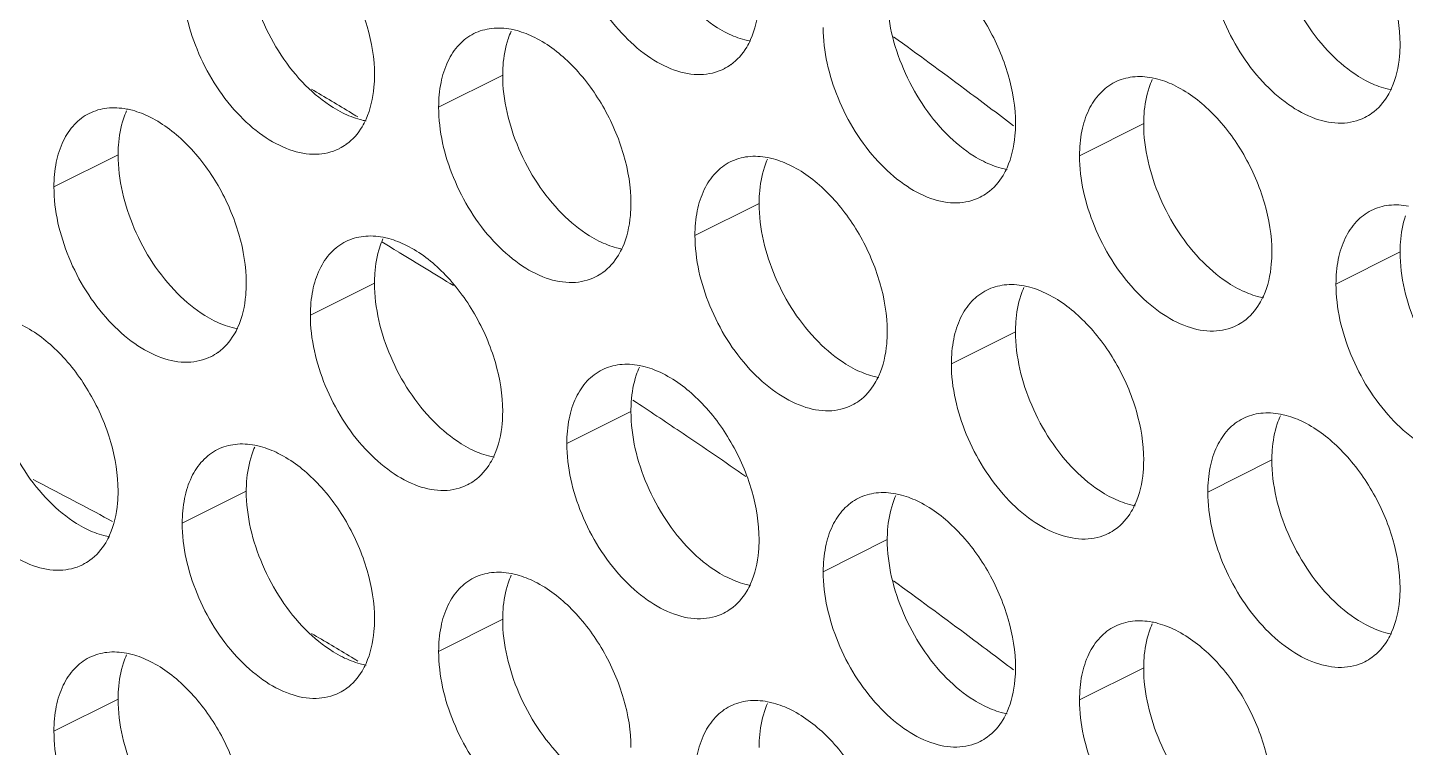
# Model space of a CAD drawing. Header units: millimetres. Extents: x 0 to 2524, y 0 to 1785.
# Drawn here: x 1870.54 to 1882.7, y 816.79 to 823.14 of the extents above; entities that cross this region are included whole.
import ezdxf

# ---------------------------------------------------------------- set-up
doc = ezdxf.new("R2010")
doc.units = ezdxf.units.MM
doc.header["$LTSCALE"] = 0.1
doc.layers.add('标注', color=251, linetype='Continuous', lineweight=9)

msp = doc.modelspace()

# ---------------------------------------------------------------- linework, layer by layer
at = {"layer": '标注'}
for p, q in [((1874.733, 822.724), (1874.168, 822.441)), ((1873.4, 822.389), (1873.438, 822.366)), ((1873.438, 822.366), (1873.455, 822.356)), ((1880.39, 822.296), (1879.824, 822.013)), ((1871.339, 822.021), (1870.773, 821.738)), ((1876.996, 821.593), (1876.43, 821.31)), ((1873.725, 821.217), (1873.666, 821.253)), ((1873.776, 821.187), (1873.725, 821.217)), ((1873.818, 821.162), (1873.776, 821.187)), ((1882.653, 821.164), (1882.087, 820.881)), ((1873.602, 820.89), (1873.036, 820.607)), ((1879.259, 820.461), (1878.693, 820.179)), ((1875.913, 819.837), (1875.882, 819.858)), ((1875.865, 819.758), (1875.299, 819.476)), ((1881.521, 819.33), (1880.956, 819.047)), ((1872.47, 819.055), (1871.905, 818.773)), ((1871.216, 818.826), (1871.239, 818.814)), ((1871.239, 818.814), (1871.291, 818.786)), ((1878.127, 818.627), (1877.562, 818.344)), ((1874.733, 817.924), (1874.168, 817.641)), ((1873.4, 817.589), (1873.438, 817.566)), ((1873.438, 817.566), (1873.455, 817.556)), ((1880.39, 817.496), (1879.824, 817.213)), ((1871.339, 817.221), (1870.773, 816.938))]:
    msp.add_line(p, q, dxfattribs=at)
for centre, radius, start, end in [((1875.478, 822.813), 0.734, 155.8796, 161.7803), ((1839.155, 769.274), 66.456, 53.36387, 54.03573), ((1876.482, 823.184), 0.453, 296.5256, 305.9034), ((1881.135, 822.385), 0.734, 155.8796, 161.7803), ((1846.034, 776.679), 53.276, 59.0918, 59.5359), ((1838.564, 768.478), 67.447, 52.9067, 53.36439), ((1872.084, 822.11), 0.734, 155.8796, 161.7803), ((1882.138, 822.755), 0.453, 296.5256, 305.9034), ((1873.088, 822.481), 0.453, 296.5256, 305.9034), ((1877.74, 821.682), 0.734, 155.8796, 161.7803), ((1878.744, 822.052), 0.453, 296.5256, 305.9034), ((1874.346, 820.979), 0.734, 155.8796, 161.7803), ((1843.699, 771.239), 58.304, 58.34336, 58.89647), ((1875.35, 821.349), 0.453, 296.5256, 305.9034), ((1880.003, 820.55), 0.734, 155.8796, 161.7803), ((1881.007, 820.921), 0.453, 296.5256, 305.9034), ((1871.956, 820.646), 0.453, 296.5256, 305.9034), ((1876.609, 819.847), 0.734, 155.8796, 161.7803), ((1877.613, 820.218), 0.453, 296.5256, 305.9034), ((1841.686, 768.087), 62.045, 56.06266, 56.51927), ((1882.266, 819.419), 0.734, 155.8796, 161.7803), ((1841.189, 767.349), 62.934, 55.45133, 56.06228), ((1873.215, 819.144), 0.734, 155.8796, 161.7803), ((1848.008, 775.408), 49.232, 61.8743, 62.6988), ((1874.219, 819.515), 0.453, 296.5256, 305.9034), ((1878.872, 818.716), 0.734, 155.8796, 161.7803), ((1879.876, 819.087), 0.453, 296.5256, 305.9034), ((1870.825, 818.812), 0.453, 296.5256, 305.9034), ((1875.478, 818.013), 0.734, 155.8796, 161.7803), ((1839.155, 764.474), 66.456, 53.36387, 54.03573), ((1876.482, 818.384), 0.453, 296.5256, 305.9034), ((1846.034, 771.879), 53.276, 59.0918, 59.5359), ((1838.564, 763.678), 67.447, 52.9067, 53.36439), ((1881.135, 817.585), 0.734, 155.8796, 161.7803), ((1872.084, 817.31), 0.734, 155.8796, 161.7803), ((1882.138, 817.955), 0.453, 296.5256, 305.9034), ((1873.088, 817.681), 0.453, 296.5256, 305.9034), ((1877.74, 816.882), 0.734, 155.8796, 161.7803), ((1878.744, 817.252), 0.453, 296.5256, 305.9034)]:
    msp.add_arc(centre, radius, start, end, dxfattribs=at)
for points, knots in [([(1881.804, 824.462), (1881.925, 824.402), (1882.155, 824.221), (1882.422, 823.863), (1882.603, 823.445), (1882.653, 823.144), (1882.653, 822.999)], [0, 0, 0, 0, 0.229676, 0.488215, 0.753207, 1, 1, 1, 1]), ([(1876.684, 822.778), (1876.621, 822.747), (1876.472, 822.713), (1876.234, 822.761), (1875.995, 822.891), (1875.688, 823.169), (1875.401, 823.632), (1875.299, 824.064), (1875.299, 824.276)], [0, 0, 0, 0, 0.090718, 0.191742, 0.308104, 0.439279, 0.725532, 1, 1, 1, 1]), ([(1872.753, 824.188), (1872.874, 824.127), (1873.104, 823.947), (1873.371, 823.589), (1873.552, 823.17), (1873.602, 822.869), (1873.602, 822.724)], [0, 0, 0, 0, 0.229676, 0.488215, 0.753207, 1, 1, 1, 1]), ([(1882.045, 822.908), (1881.884, 823.071), (1881.633, 823.458), (1881.521, 823.908), (1881.521, 824.13)], [0, 0, 0, 0, 0.508684, 1, 1, 1, 1]), ([(1872.994, 822.633), (1872.833, 822.796), (1872.582, 823.183), (1872.47, 823.634), (1872.47, 823.855)], [0, 0, 0, 0, 0.508684, 1, 1, 1, 1]), ([(1878.41, 823.759), (1878.531, 823.699), (1878.761, 823.518), (1879.028, 823.16), (1879.209, 822.742), (1879.259, 822.441), (1879.259, 822.296)], [0, 0, 0, 0, 0.229676, 0.488215, 0.753207, 1, 1, 1, 1]), ([(1882.341, 822.35), (1882.278, 822.318), (1882.128, 822.284), (1881.891, 822.332), (1881.652, 822.463), (1881.344, 822.74), (1881.058, 823.203), (1880.956, 823.635), (1880.956, 823.847)], [0, 0, 0, 0, 0.090718, 0.191742, 0.308104, 0.439279, 0.725532, 1, 1, 1, 1]), ([(1873.29, 822.075), (1873.227, 822.044), (1873.077, 822.01), (1872.84, 822.058), (1872.601, 822.188), (1872.293, 822.466), (1872.007, 822.929), (1871.905, 823.361), (1871.905, 823.573)], [0, 0, 0, 0, 0.090718, 0.191742, 0.308104, 0.439279, 0.725532, 1, 1, 1, 1]), ([(1876.996, 823.427), (1876.996, 823.391), (1876.99, 823.259), (1876.961, 823.127), (1876.921, 823.038)], [0, 0, 0, 0, 0.268874, 1, 1, 1, 1]), ([(1878.651, 822.205), (1878.49, 822.368), (1878.239, 822.755), (1878.127, 823.206), (1878.127, 823.427)], [0, 0, 0, 0, 0.508684, 1, 1, 1, 1]), ([(1876.713, 823.095), (1876.685, 823.109), (1876.567, 823.176), (1876.461, 823.263), (1876.388, 823.336)], [0, 0, 0, 0, 0.235002, 1, 1, 1, 1]), ([(1874.479, 823.09), (1874.528, 823.114), (1874.638, 823.146), (1874.751, 823.139), (1874.808, 823.128)], [0, 0, 0, 0, 0.482538, 1, 1, 1, 1]), ([(1874.808, 823.128), (1874.826, 823.125), (1874.897, 823.108), (1874.966, 823.081), (1875.016, 823.056)], [0, 0, 0, 0, 0.238696, 1, 1, 1, 1]), ([(1878.947, 821.647), (1878.884, 821.615), (1878.734, 821.581), (1878.496, 821.629), (1878.258, 821.76), (1877.95, 822.037), (1877.664, 822.5), (1877.562, 822.933), (1877.562, 823.144)], [0, 0, 0, 0, 0.090718, 0.191742, 0.308104, 0.439279, 0.725532, 1, 1, 1, 1]), ([(1874.168, 822.441), (1874.168, 822.514), (1874.18, 822.653), (1874.239, 822.843), (1874.338, 822.995), (1874.43, 823.066), (1874.479, 823.09)], [0, 0, 0, 0, 0.289235, 0.54966, 0.782932, 1, 1, 1, 1]), ([(1874.733, 822.724), (1874.733, 822.753), (1874.737, 822.86), (1874.756, 822.967), (1874.781, 823.043)], [0, 0, 0, 0, 0.264225, 1, 1, 1, 1]), ([(1875.016, 823.056), (1875.137, 822.996), (1875.367, 822.816), (1875.633, 822.457), (1875.815, 822.039), (1875.865, 821.738), (1875.865, 821.593)], [0, 0, 0, 0, 0.229676, 0.488215, 0.753207, 1, 1, 1, 1]), ([(1876.921, 823.023), (1876.904, 823.026), (1876.832, 823.043), (1876.763, 823.07), (1876.713, 823.095)], [0, 0, 0, 0, 0.238696, 1, 1, 1, 1]), ([(1876.921, 823.038), (1876.911, 823.015), (1876.868, 822.931), (1876.804, 822.857), (1876.747, 822.816)], [0, 0, 0, 0, 0.265525, 1, 1, 1, 1]), ([(1882.37, 822.666), (1882.342, 822.681), (1882.224, 822.747), (1882.118, 822.835), (1882.045, 822.908)], [0, 0, 0, 0, 0.235002, 1, 1, 1, 1]), ([(1882.653, 822.999), (1882.653, 822.963), (1882.647, 822.831), (1882.618, 822.698), (1882.578, 822.61)], [0, 0, 0, 0, 0.268874, 1, 1, 1, 1]), ([(1873.602, 822.724), (1873.602, 822.688), (1873.596, 822.556), (1873.567, 822.424), (1873.527, 822.335)], [0, 0, 0, 0, 0.268874, 1, 1, 1, 1]), ([(1875.257, 821.502), (1875.095, 821.665), (1874.844, 822.052), (1874.733, 822.503), (1874.733, 822.724)], [0, 0, 0, 0, 0.508684, 1, 1, 1, 1]), ([(1879.824, 822.013), (1879.824, 822.086), (1879.836, 822.225), (1879.895, 822.415), (1879.995, 822.567), (1880.087, 822.637), (1880.136, 822.662)], [0, 0, 0, 0, 0.289235, 0.54966, 0.782932, 1, 1, 1, 1]), ([(1880.136, 822.662), (1880.185, 822.686), (1880.295, 822.718), (1880.408, 822.711), (1880.465, 822.7)], [0, 0, 0, 0, 0.482538, 1, 1, 1, 1]), ([(1880.465, 822.7), (1880.482, 822.697), (1880.554, 822.68), (1880.623, 822.653), (1880.673, 822.628)], [0, 0, 0, 0, 0.238696, 1, 1, 1, 1]), ([(1882.578, 822.594), (1882.56, 822.598), (1882.489, 822.614), (1882.42, 822.641), (1882.37, 822.666)], [0, 0, 0, 0, 0.238696, 1, 1, 1, 1]), ([(1873.319, 822.392), (1873.291, 822.406), (1873.173, 822.473), (1873.067, 822.56), (1872.994, 822.633)], [0, 0, 0, 0, 0.235002, 1, 1, 1, 1]), ([(1880.39, 822.296), (1880.39, 822.324), (1880.394, 822.432), (1880.413, 822.539), (1880.437, 822.614)], [0, 0, 0, 0, 0.264225, 1, 1, 1, 1]), ([(1880.673, 822.628), (1880.794, 822.567), (1881.024, 822.387), (1881.29, 822.029), (1881.471, 821.61), (1881.521, 821.309), (1881.521, 821.164)], [0, 0, 0, 0, 0.229676, 0.488215, 0.753207, 1, 1, 1, 1]), ([(1882.578, 822.61), (1882.568, 822.587), (1882.525, 822.503), (1882.461, 822.429), (1882.404, 822.388)], [0, 0, 0, 0, 0.265525, 1, 1, 1, 1]), ([(1871.085, 822.387), (1871.134, 822.411), (1871.244, 822.443), (1871.357, 822.436), (1871.414, 822.425)], [0, 0, 0, 0, 0.482538, 1, 1, 1, 1]), ([(1871.414, 822.425), (1871.431, 822.422), (1871.503, 822.406), (1871.572, 822.378), (1871.622, 822.353)], [0, 0, 0, 0, 0.238696, 1, 1, 1, 1]), ([(1875.553, 820.944), (1875.49, 820.913), (1875.34, 820.879), (1875.102, 820.926), (1874.864, 821.057), (1874.556, 821.335), (1874.27, 821.797), (1874.168, 822.23), (1874.168, 822.441)], [0, 0, 0, 0, 0.090718, 0.191742, 0.308104, 0.439279, 0.725532, 1, 1, 1, 1]), ([(1870.773, 821.738), (1870.773, 821.811), (1870.785, 821.95), (1870.844, 822.14), (1870.944, 822.292), (1871.036, 822.363), (1871.085, 822.387)], [0, 0, 0, 0, 0.289235, 0.54966, 0.782932, 1, 1, 1, 1]), ([(1871.339, 822.021), (1871.339, 822.05), (1871.343, 822.157), (1871.362, 822.264), (1871.386, 822.34)], [0, 0, 0, 0, 0.264225, 1, 1, 1, 1]), ([(1871.622, 822.353), (1871.743, 822.293), (1871.973, 822.113), (1872.239, 821.755), (1872.42, 821.336), (1872.47, 821.035), (1872.47, 820.89)], [0, 0, 0, 0, 0.229676, 0.488215, 0.753207, 1, 1, 1, 1]), ([(1873.527, 822.32), (1873.509, 822.323), (1873.438, 822.34), (1873.369, 822.367), (1873.319, 822.392)], [0, 0, 0, 0, 0.238696, 1, 1, 1, 1]), ([(1873.527, 822.335), (1873.517, 822.312), (1873.474, 822.228), (1873.41, 822.154), (1873.353, 822.114)], [0, 0, 0, 0, 0.265525, 1, 1, 1, 1]), ([(1879.259, 822.296), (1879.259, 822.26), (1879.253, 822.128), (1879.224, 821.995), (1879.184, 821.907)], [0, 0, 0, 0, 0.268874, 1, 1, 1, 1]), ([(1880.914, 821.074), (1880.752, 821.236), (1880.501, 821.624), (1880.39, 822.074), (1880.39, 822.296)], [0, 0, 0, 0, 0.508684, 1, 1, 1, 1]), ([(1878.976, 821.964), (1878.947, 821.978), (1878.83, 822.044), (1878.724, 822.132), (1878.651, 822.205)], [0, 0, 0, 0, 0.235002, 1, 1, 1, 1]), ([(1871.863, 820.799), (1871.701, 820.962), (1871.45, 821.349), (1871.339, 821.8), (1871.339, 822.021)], [0, 0, 0, 0, 0.508684, 1, 1, 1, 1]), ([(1876.43, 821.31), (1876.43, 821.383), (1876.442, 821.522), (1876.501, 821.712), (1876.601, 821.864), (1876.693, 821.934), (1876.742, 821.959)], [0, 0, 0, 0, 0.289235, 0.54966, 0.782932, 1, 1, 1, 1]), ([(1876.742, 821.959), (1876.79, 821.983), (1876.901, 822.015), (1877.014, 822.008), (1877.071, 821.997)], [0, 0, 0, 0, 0.482538, 1, 1, 1, 1]), ([(1876.996, 821.593), (1876.996, 821.621), (1877, 821.729), (1877.018, 821.836), (1877.043, 821.911)], [0, 0, 0, 0, 0.264225, 1, 1, 1, 1]), ([(1877.071, 821.997), (1877.088, 821.994), (1877.16, 821.977), (1877.229, 821.95), (1877.279, 821.925)], [0, 0, 0, 0, 0.238696, 1, 1, 1, 1]), ([(1877.279, 821.925), (1877.399, 821.865), (1877.63, 821.684), (1877.896, 821.326), (1878.077, 820.907), (1878.127, 820.606), (1878.127, 820.461)], [0, 0, 0, 0, 0.229676, 0.488215, 0.753207, 1, 1, 1, 1]), ([(1879.184, 821.891), (1879.166, 821.895), (1879.095, 821.911), (1879.026, 821.939), (1878.976, 821.964)], [0, 0, 0, 0, 0.238696, 1, 1, 1, 1]), ([(1879.184, 821.907), (1879.174, 821.884), (1879.131, 821.8), (1879.066, 821.726), (1879.01, 821.685)], [0, 0, 0, 0, 0.265525, 1, 1, 1, 1]), ([(1881.21, 820.515), (1881.147, 820.484), (1880.997, 820.45), (1880.759, 820.498), (1880.521, 820.629), (1880.213, 820.906), (1879.927, 821.369), (1879.824, 821.801), (1879.824, 822.013)], [0, 0, 0, 0, 0.090718, 0.191742, 0.308104, 0.439279, 0.725532, 1, 1, 1, 1]), ([(1872.159, 820.241), (1872.096, 820.21), (1871.946, 820.176), (1871.708, 820.223), (1871.47, 820.354), (1871.162, 820.632), (1870.876, 821.094), (1870.773, 821.527), (1870.773, 821.738)], [0, 0, 0, 0, 0.090718, 0.191742, 0.308104, 0.439279, 0.725532, 1, 1, 1, 1]), ([(1875.865, 821.593), (1875.865, 821.557), (1875.859, 821.425), (1875.83, 821.292), (1875.79, 821.204)], [0, 0, 0, 0, 0.268874, 1, 1, 1, 1]), ([(1877.52, 820.371), (1877.358, 820.533), (1877.107, 820.921), (1876.996, 821.371), (1876.996, 821.593)], [0, 0, 0, 0, 0.508684, 1, 1, 1, 1]), ([(1882.399, 821.53), (1882.447, 821.555), (1882.557, 821.586), (1882.671, 821.579), (1882.728, 821.569)], [0, 0, 0, 0, 0.482538, 1, 1, 1, 1]), ([(1875.582, 821.261), (1875.553, 821.275), (1875.435, 821.341), (1875.33, 821.429), (1875.257, 821.502)], [0, 0, 0, 0, 0.235002, 1, 1, 1, 1]), ([(1882.087, 820.881), (1882.087, 820.954), (1882.099, 821.093), (1882.158, 821.283), (1882.258, 821.436), (1882.35, 821.506), (1882.399, 821.53)], [0, 0, 0, 0, 0.289235, 0.54966, 0.782932, 1, 1, 1, 1]), ([(1882.653, 821.164), (1882.653, 821.193), (1882.656, 821.3), (1882.675, 821.408), (1882.7, 821.483)], [0, 0, 0, 0, 0.264225, 1, 1, 1, 1]), ([(1873.348, 821.256), (1873.396, 821.28), (1873.506, 821.312), (1873.62, 821.305), (1873.677, 821.294)], [0, 0, 0, 0, 0.482538, 1, 1, 1, 1]), ([(1877.815, 819.812), (1877.753, 819.781), (1877.603, 819.747), (1877.365, 819.795), (1877.127, 819.926), (1876.819, 820.203), (1876.533, 820.666), (1876.43, 821.098), (1876.43, 821.31)], [0, 0, 0, 0, 0.090718, 0.191742, 0.308104, 0.439279, 0.725532, 1, 1, 1, 1]), ([(1873.036, 820.607), (1873.036, 820.68), (1873.048, 820.819), (1873.107, 821.009), (1873.207, 821.161), (1873.299, 821.232), (1873.348, 821.256)], [0, 0, 0, 0, 0.289235, 0.54966, 0.782932, 1, 1, 1, 1]), ([(1873.602, 820.89), (1873.602, 820.918), (1873.606, 821.026), (1873.624, 821.133), (1873.649, 821.208)], [0, 0, 0, 0, 0.264225, 1, 1, 1, 1]), ([(1873.677, 821.294), (1873.694, 821.291), (1873.766, 821.274), (1873.835, 821.247), (1873.885, 821.222)], [0, 0, 0, 0, 0.238696, 1, 1, 1, 1]), ([(1873.885, 821.222), (1874.005, 821.162), (1874.236, 820.981), (1874.502, 820.623), (1874.683, 820.204), (1874.733, 819.903), (1874.733, 819.758)], [0, 0, 0, 0, 0.229676, 0.488215, 0.753207, 1, 1, 1, 1]), ([(1875.789, 821.188), (1875.772, 821.192), (1875.701, 821.208), (1875.632, 821.236), (1875.582, 821.261)], [0, 0, 0, 0, 0.238696, 1, 1, 1, 1]), ([(1875.79, 821.204), (1875.78, 821.181), (1875.736, 821.097), (1875.672, 821.023), (1875.616, 820.982)], [0, 0, 0, 0, 0.265525, 1, 1, 1, 1]), ([(1881.239, 820.832), (1881.21, 820.846), (1881.092, 820.913), (1880.987, 821), (1880.914, 821.074)], [0, 0, 0, 0, 0.235002, 1, 1, 1, 1]), ([(1881.521, 821.164), (1881.521, 821.129), (1881.516, 820.996), (1881.487, 820.864), (1881.447, 820.775)], [0, 0, 0, 0, 0.268874, 1, 1, 1, 1]), ([(1883.177, 819.942), (1883.015, 820.105), (1882.764, 820.492), (1882.653, 820.943), (1882.653, 821.164)], [0, 0, 0, 0, 0.508684, 1, 1, 1, 1]), ([(1872.47, 820.89), (1872.47, 820.854), (1872.465, 820.722), (1872.436, 820.589), (1872.396, 820.501)], [0, 0, 0, 0, 0.268874, 1, 1, 1, 1]), ([(1874.126, 819.668), (1873.964, 819.831), (1873.713, 820.218), (1873.602, 820.668), (1873.602, 820.89)], [0, 0, 0, 0, 0.508684, 1, 1, 1, 1]), ([(1878.693, 820.179), (1878.693, 820.251), (1878.705, 820.39), (1878.764, 820.58), (1878.863, 820.733), (1878.956, 820.803), (1879.005, 820.828)], [0, 0, 0, 0, 0.289235, 0.54966, 0.782932, 1, 1, 1, 1]), ([(1879.005, 820.828), (1879.053, 820.852), (1879.163, 820.883), (1879.277, 820.877), (1879.334, 820.866)], [0, 0, 0, 0, 0.482538, 1, 1, 1, 1]), ([(1879.334, 820.866), (1879.351, 820.862), (1879.423, 820.846), (1879.492, 820.818), (1879.542, 820.793)], [0, 0, 0, 0, 0.238696, 1, 1, 1, 1]), ([(1881.446, 820.76), (1881.429, 820.763), (1881.357, 820.78), (1881.289, 820.807), (1881.239, 820.832)], [0, 0, 0, 0, 0.238696, 1, 1, 1, 1]), ([(1883.472, 819.384), (1883.41, 819.353), (1883.26, 819.319), (1883.022, 819.367), (1882.784, 819.497), (1882.476, 819.775), (1882.19, 820.237), (1882.087, 820.67), (1882.087, 820.881)], [0, 0, 0, 0, 0.090718, 0.191742, 0.308104, 0.439279, 0.725532, 1, 1, 1, 1]), ([(1872.188, 820.558), (1872.159, 820.572), (1872.041, 820.638), (1871.936, 820.726), (1871.863, 820.799)], [0, 0, 0, 0, 0.235002, 1, 1, 1, 1]), ([(1879.259, 820.461), (1879.259, 820.49), (1879.262, 820.597), (1879.281, 820.705), (1879.306, 820.78)], [0, 0, 0, 0, 0.264225, 1, 1, 1, 1]), ([(1879.542, 820.793), (1879.662, 820.733), (1879.893, 820.553), (1880.159, 820.195), (1880.34, 819.776), (1880.39, 819.475), (1880.39, 819.33)], [0, 0, 0, 0, 0.229676, 0.488215, 0.753207, 1, 1, 1, 1]), ([(1881.447, 820.775), (1881.437, 820.753), (1881.393, 820.669), (1881.329, 820.594), (1881.273, 820.554)], [0, 0, 0, 0, 0.265525, 1, 1, 1, 1]), ([(1874.421, 819.109), (1874.359, 819.078), (1874.209, 819.044), (1873.971, 819.092), (1873.733, 819.223), (1873.425, 819.5), (1873.139, 819.963), (1873.036, 820.395), (1873.036, 820.607)], [0, 0, 0, 0, 0.090718, 0.191742, 0.308104, 0.439279, 0.725532, 1, 1, 1, 1]), ([(1870.491, 820.519), (1870.611, 820.459), (1870.842, 820.278), (1871.108, 819.92), (1871.289, 819.501), (1871.339, 819.2), (1871.339, 819.055)], [0, 0, 0, 0, 0.229676, 0.488215, 0.753207, 1, 1, 1, 1]), ([(1872.395, 820.485), (1872.378, 820.489), (1872.307, 820.505), (1872.238, 820.533), (1872.188, 820.558)], [0, 0, 0, 0, 0.238696, 1, 1, 1, 1]), ([(1872.396, 820.501), (1872.386, 820.478), (1872.342, 820.394), (1872.278, 820.32), (1872.222, 820.279)], [0, 0, 0, 0, 0.265525, 1, 1, 1, 1]), ([(1878.127, 820.461), (1878.127, 820.426), (1878.122, 820.293), (1878.092, 820.161), (1878.053, 820.072)], [0, 0, 0, 0, 0.268874, 1, 1, 1, 1]), ([(1879.782, 819.239), (1879.621, 819.402), (1879.37, 819.789), (1879.259, 820.24), (1879.259, 820.461)], [0, 0, 0, 0, 0.508684, 1, 1, 1, 1]), ([(1877.844, 820.129), (1877.816, 820.143), (1877.698, 820.21), (1877.593, 820.297), (1877.52, 820.371)], [0, 0, 0, 0, 0.235002, 1, 1, 1, 1]), ([(1870.732, 818.965), (1870.57, 819.128), (1870.319, 819.515), (1870.208, 819.965), (1870.208, 820.187)], [0, 0, 0, 0, 0.508684, 1, 1, 1, 1]), ([(1875.299, 819.476), (1875.299, 819.548), (1875.311, 819.687), (1875.37, 819.878), (1875.469, 820.03), (1875.562, 820.1), (1875.611, 820.125)], [0, 0, 0, 0, 0.289235, 0.54966, 0.782932, 1, 1, 1, 1]), ([(1875.611, 820.125), (1875.659, 820.149), (1875.769, 820.18), (1875.883, 820.174), (1875.94, 820.163)], [0, 0, 0, 0, 0.482538, 1, 1, 1, 1]), ([(1875.94, 820.163), (1875.957, 820.159), (1876.029, 820.143), (1876.097, 820.116), (1876.147, 820.091)], [0, 0, 0, 0, 0.238696, 1, 1, 1, 1]), ([(1876.147, 820.091), (1876.268, 820.03), (1876.499, 819.85), (1876.765, 819.492), (1876.946, 819.073), (1876.996, 818.772), (1876.996, 818.627)], [0, 0, 0, 0, 0.229676, 0.488215, 0.753207, 1, 1, 1, 1]), ([(1878.052, 820.057), (1878.035, 820.06), (1877.963, 820.077), (1877.894, 820.104), (1877.844, 820.129)], [0, 0, 0, 0, 0.238696, 1, 1, 1, 1]), ([(1880.078, 818.681), (1880.016, 818.65), (1879.866, 818.616), (1879.628, 818.664), (1879.389, 818.794), (1879.082, 819.072), (1878.796, 819.534), (1878.693, 819.967), (1878.693, 820.179)], [0, 0, 0, 0, 0.090718, 0.191742, 0.308104, 0.439279, 0.725532, 1, 1, 1, 1]), ([(1875.865, 819.758), (1875.865, 819.787), (1875.868, 819.894), (1875.887, 820.002), (1875.912, 820.077)], [0, 0, 0, 0, 0.264225, 1, 1, 1, 1]), ([(1878.053, 820.072), (1878.042, 820.05), (1877.999, 819.966), (1877.935, 819.891), (1877.879, 819.851)], [0, 0, 0, 0, 0.265525, 1, 1, 1, 1]), ([(1871.027, 818.406), (1870.965, 818.375), (1870.815, 818.341), (1870.577, 818.389), (1870.338, 818.52), (1870.031, 818.797), (1869.745, 819.26), (1869.642, 819.692), (1869.642, 819.904)], [0, 0, 0, 0, 0.090718, 0.191742, 0.308104, 0.439279, 0.725532, 1, 1, 1, 1]), ([(1874.733, 819.758), (1874.733, 819.723), (1874.728, 819.591), (1874.698, 819.458), (1874.659, 819.37)], [0, 0, 0, 0, 0.268874, 1, 1, 1, 1]), ([(1876.388, 818.536), (1876.227, 818.699), (1875.976, 819.086), (1875.865, 819.537), (1875.865, 819.758)], [0, 0, 0, 0, 0.508684, 1, 1, 1, 1]), ([(1881.268, 819.696), (1881.316, 819.72), (1881.426, 819.752), (1881.54, 819.745), (1881.597, 819.734)], [0, 0, 0, 0, 0.482538, 1, 1, 1, 1]), ([(1881.597, 819.734), (1881.614, 819.731), (1881.685, 819.714), (1881.754, 819.687), (1881.804, 819.662)], [0, 0, 0, 0, 0.238696, 1, 1, 1, 1]), ([(1874.45, 819.426), (1874.422, 819.441), (1874.304, 819.507), (1874.199, 819.594), (1874.126, 819.668)], [0, 0, 0, 0, 0.235002, 1, 1, 1, 1]), ([(1880.956, 819.047), (1880.956, 819.12), (1880.968, 819.259), (1881.027, 819.449), (1881.126, 819.601), (1881.219, 819.672), (1881.268, 819.696)], [0, 0, 0, 0, 0.289235, 0.54966, 0.782932, 1, 1, 1, 1]), ([(1881.521, 819.33), (1881.521, 819.358), (1881.525, 819.466), (1881.544, 819.573), (1881.569, 819.648)], [0, 0, 0, 0, 0.264225, 1, 1, 1, 1]), ([(1881.804, 819.662), (1881.925, 819.602), (1882.155, 819.421), (1882.422, 819.063), (1882.603, 818.645), (1882.653, 818.344), (1882.653, 818.199)], [0, 0, 0, 0, 0.229676, 0.488215, 0.753207, 1, 1, 1, 1]), ([(1872.217, 819.422), (1872.265, 819.446), (1872.375, 819.477), (1872.489, 819.471), (1872.546, 819.46)], [0, 0, 0, 0, 0.482538, 1, 1, 1, 1]), ([(1876.684, 817.978), (1876.621, 817.947), (1876.472, 817.913), (1876.234, 817.961), (1875.995, 818.091), (1875.688, 818.369), (1875.401, 818.832), (1875.299, 819.264), (1875.299, 819.476)], [0, 0, 0, 0, 0.090718, 0.191742, 0.308104, 0.439279, 0.725532, 1, 1, 1, 1]), ([(1871.905, 818.773), (1871.905, 818.845), (1871.917, 818.984), (1871.976, 819.175), (1872.075, 819.327), (1872.168, 819.397), (1872.217, 819.422)], [0, 0, 0, 0, 0.289235, 0.54966, 0.782932, 1, 1, 1, 1]), ([(1872.47, 819.055), (1872.47, 819.084), (1872.474, 819.191), (1872.493, 819.299), (1872.518, 819.374)], [0, 0, 0, 0, 0.264225, 1, 1, 1, 1]), ([(1872.546, 819.46), (1872.563, 819.456), (1872.634, 819.44), (1872.703, 819.413), (1872.753, 819.388)], [0, 0, 0, 0, 0.238696, 1, 1, 1, 1]), ([(1872.753, 819.388), (1872.874, 819.327), (1873.104, 819.147), (1873.371, 818.789), (1873.552, 818.37), (1873.602, 818.069), (1873.602, 817.924)], [0, 0, 0, 0, 0.229676, 0.488215, 0.753207, 1, 1, 1, 1]), ([(1874.658, 819.354), (1874.641, 819.357), (1874.569, 819.374), (1874.5, 819.401), (1874.45, 819.426)], [0, 0, 0, 0, 0.238696, 1, 1, 1, 1]), ([(1874.659, 819.37), (1874.648, 819.347), (1874.605, 819.263), (1874.541, 819.189), (1874.485, 819.148)], [0, 0, 0, 0, 0.265525, 1, 1, 1, 1]), ([(1880.107, 818.998), (1880.079, 819.012), (1879.961, 819.079), (1879.855, 819.166), (1879.782, 819.239)], [0, 0, 0, 0, 0.235002, 1, 1, 1, 1]), ([(1880.39, 819.33), (1880.39, 819.294), (1880.384, 819.162), (1880.355, 819.029), (1880.315, 818.941)], [0, 0, 0, 0, 0.268874, 1, 1, 1, 1]), ([(1882.045, 818.108), (1881.884, 818.271), (1881.633, 818.658), (1881.521, 819.108), (1881.521, 819.33)], [0, 0, 0, 0, 0.508684, 1, 1, 1, 1]), ([(1871.339, 819.055), (1871.339, 819.02), (1871.333, 818.888), (1871.304, 818.755), (1871.264, 818.667)], [0, 0, 0, 0, 0.268874, 1, 1, 1, 1]), ([(1872.994, 817.833), (1872.833, 817.996), (1872.582, 818.383), (1872.47, 818.834), (1872.47, 819.055)], [0, 0, 0, 0, 0.508684, 1, 1, 1, 1]), ([(1877.562, 818.344), (1877.562, 818.417), (1877.574, 818.556), (1877.633, 818.746), (1877.732, 818.898), (1877.825, 818.969), (1877.874, 818.993)], [0, 0, 0, 0, 0.289235, 0.54966, 0.782932, 1, 1, 1, 1]), ([(1877.874, 818.993), (1877.922, 819.017), (1878.032, 819.049), (1878.146, 819.042), (1878.202, 819.031)], [0, 0, 0, 0, 0.482538, 1, 1, 1, 1]), ([(1878.202, 819.031), (1878.22, 819.028), (1878.291, 819.011), (1878.36, 818.984), (1878.41, 818.959)], [0, 0, 0, 0, 0.238696, 1, 1, 1, 1]), ([(1880.315, 818.926), (1880.298, 818.929), (1880.226, 818.946), (1880.157, 818.973), (1880.107, 818.998)], [0, 0, 0, 0, 0.238696, 1, 1, 1, 1]), ([(1882.341, 817.55), (1882.278, 817.518), (1882.128, 817.484), (1881.891, 817.532), (1881.652, 817.663), (1881.344, 817.94), (1881.058, 818.403), (1880.956, 818.835), (1880.956, 819.047)], [0, 0, 0, 0, 0.090718, 0.191742, 0.308104, 0.439279, 0.725532, 1, 1, 1, 1]), ([(1871.056, 818.723), (1871.028, 818.738), (1870.91, 818.804), (1870.804, 818.891), (1870.732, 818.965)], [0, 0, 0, 0, 0.235002, 1, 1, 1, 1]), ([(1878.127, 818.627), (1878.127, 818.655), (1878.131, 818.763), (1878.15, 818.87), (1878.175, 818.945)], [0, 0, 0, 0, 0.264225, 1, 1, 1, 1]), ([(1878.41, 818.959), (1878.531, 818.899), (1878.761, 818.718), (1879.028, 818.36), (1879.209, 817.942), (1879.259, 817.641), (1879.259, 817.496)], [0, 0, 0, 0, 0.229676, 0.488215, 0.753207, 1, 1, 1, 1]), ([(1880.315, 818.941), (1880.305, 818.918), (1880.262, 818.834), (1880.198, 818.76), (1880.142, 818.719)], [0, 0, 0, 0, 0.265525, 1, 1, 1, 1]), ([(1873.29, 817.275), (1873.227, 817.244), (1873.077, 817.21), (1872.84, 817.258), (1872.601, 817.388), (1872.293, 817.666), (1872.007, 818.129), (1871.905, 818.561), (1871.905, 818.773)], [0, 0, 0, 0, 0.090718, 0.191742, 0.308104, 0.439279, 0.725532, 1, 1, 1, 1]), ([(1871.264, 818.651), (1871.247, 818.654), (1871.175, 818.671), (1871.106, 818.698), (1871.056, 818.723)], [0, 0, 0, 0, 0.238696, 1, 1, 1, 1]), ([(1871.264, 818.667), (1871.254, 818.644), (1871.211, 818.56), (1871.147, 818.486), (1871.091, 818.445)], [0, 0, 0, 0, 0.265525, 1, 1, 1, 1]), ([(1876.996, 818.627), (1876.996, 818.591), (1876.99, 818.459), (1876.961, 818.327), (1876.921, 818.238)], [0, 0, 0, 0, 0.268874, 1, 1, 1, 1]), ([(1878.651, 817.405), (1878.49, 817.568), (1878.239, 817.955), (1878.127, 818.406), (1878.127, 818.627)], [0, 0, 0, 0, 0.508684, 1, 1, 1, 1]), ([(1876.713, 818.295), (1876.685, 818.309), (1876.567, 818.376), (1876.461, 818.463), (1876.388, 818.536)], [0, 0, 0, 0, 0.235002, 1, 1, 1, 1]), ([(1874.168, 817.641), (1874.168, 817.714), (1874.18, 817.853), (1874.239, 818.043), (1874.338, 818.195), (1874.43, 818.266), (1874.479, 818.29)], [0, 0, 0, 0, 0.289235, 0.54966, 0.782932, 1, 1, 1, 1]), ([(1874.479, 818.29), (1874.528, 818.314), (1874.638, 818.346), (1874.751, 818.339), (1874.808, 818.328)], [0, 0, 0, 0, 0.482538, 1, 1, 1, 1]), ([(1874.808, 818.328), (1874.826, 818.325), (1874.897, 818.308), (1874.966, 818.281), (1875.016, 818.256)], [0, 0, 0, 0, 0.238696, 1, 1, 1, 1]), ([(1876.921, 818.223), (1876.904, 818.226), (1876.832, 818.243), (1876.763, 818.27), (1876.713, 818.295)], [0, 0, 0, 0, 0.238696, 1, 1, 1, 1]), ([(1878.947, 816.847), (1878.884, 816.815), (1878.734, 816.781), (1878.496, 816.829), (1878.258, 816.96), (1877.95, 817.237), (1877.664, 817.7), (1877.562, 818.133), (1877.562, 818.344)], [0, 0, 0, 0, 0.090718, 0.191742, 0.308104, 0.439279, 0.725532, 1, 1, 1, 1]), ([(1874.733, 817.924), (1874.733, 817.953), (1874.737, 818.06), (1874.756, 818.167), (1874.781, 818.243)], [0, 0, 0, 0, 0.264225, 1, 1, 1, 1]), ([(1875.016, 818.256), (1875.137, 818.196), (1875.367, 818.016), (1875.633, 817.657), (1875.815, 817.239), (1875.865, 816.938), (1875.865, 816.793)], [0, 0, 0, 0, 0.229676, 0.488215, 0.753207, 1, 1, 1, 1]), ([(1876.921, 818.238), (1876.911, 818.215), (1876.868, 818.131), (1876.804, 818.057), (1876.747, 818.016)], [0, 0, 0, 0, 0.265525, 1, 1, 1, 1]), ([(1882.653, 818.199), (1882.653, 818.163), (1882.647, 818.031), (1882.618, 817.898), (1882.578, 817.81)], [0, 0, 0, 0, 0.268874, 1, 1, 1, 1]), ([(1882.37, 817.866), (1882.342, 817.881), (1882.224, 817.947), (1882.118, 818.035), (1882.045, 818.108)], [0, 0, 0, 0, 0.235002, 1, 1, 1, 1]), ([(1873.602, 817.924), (1873.602, 817.888), (1873.596, 817.756), (1873.567, 817.624), (1873.527, 817.535)], [0, 0, 0, 0, 0.268874, 1, 1, 1, 1]), ([(1875.257, 816.702), (1875.095, 816.865), (1874.844, 817.252), (1874.733, 817.703), (1874.733, 817.924)], [0, 0, 0, 0, 0.508684, 1, 1, 1, 1]), ([(1880.136, 817.862), (1880.185, 817.886), (1880.295, 817.918), (1880.408, 817.911), (1880.465, 817.9)], [0, 0, 0, 0, 0.482538, 1, 1, 1, 1]), ([(1880.465, 817.9), (1880.482, 817.897), (1880.554, 817.88), (1880.623, 817.853), (1880.673, 817.828)], [0, 0, 0, 0, 0.238696, 1, 1, 1, 1]), ([(1873.319, 817.592), (1873.291, 817.606), (1873.173, 817.673), (1873.067, 817.76), (1872.994, 817.833)], [0, 0, 0, 0, 0.235002, 1, 1, 1, 1]), ([(1879.824, 817.213), (1879.824, 817.286), (1879.836, 817.425), (1879.895, 817.615), (1879.995, 817.767), (1880.087, 817.837), (1880.136, 817.862)], [0, 0, 0, 0, 0.289235, 0.54966, 0.782932, 1, 1, 1, 1]), ([(1880.39, 817.496), (1880.39, 817.524), (1880.394, 817.632), (1880.413, 817.739), (1880.437, 817.814)], [0, 0, 0, 0, 0.264225, 1, 1, 1, 1]), ([(1880.673, 817.828), (1880.794, 817.767), (1881.024, 817.587), (1881.29, 817.229), (1881.471, 816.81), (1881.521, 816.509), (1881.521, 816.364)], [0, 0, 0, 0, 0.229676, 0.488215, 0.753207, 1, 1, 1, 1]), ([(1882.578, 817.794), (1882.56, 817.798), (1882.489, 817.814), (1882.42, 817.841), (1882.37, 817.866)], [0, 0, 0, 0, 0.238696, 1, 1, 1, 1]), ([(1882.578, 817.81), (1882.568, 817.787), (1882.525, 817.703), (1882.461, 817.629), (1882.404, 817.588)], [0, 0, 0, 0, 0.265525, 1, 1, 1, 1]), ([(1870.773, 816.938), (1870.773, 817.011), (1870.785, 817.15), (1870.844, 817.34), (1870.944, 817.492), (1871.036, 817.563), (1871.085, 817.587)], [0, 0, 0, 0, 0.289235, 0.54966, 0.782932, 1, 1, 1, 1]), ([(1871.085, 817.587), (1871.134, 817.611), (1871.244, 817.643), (1871.357, 817.636), (1871.414, 817.625)], [0, 0, 0, 0, 0.482538, 1, 1, 1, 1]), ([(1871.339, 817.221), (1871.339, 817.25), (1871.343, 817.357), (1871.362, 817.464), (1871.386, 817.54)], [0, 0, 0, 0, 0.264225, 1, 1, 1, 1]), ([(1871.414, 817.625), (1871.431, 817.622), (1871.503, 817.606), (1871.572, 817.578), (1871.622, 817.553)], [0, 0, 0, 0, 0.238696, 1, 1, 1, 1]), ([(1871.622, 817.553), (1871.743, 817.493), (1871.973, 817.313), (1872.239, 816.955), (1872.42, 816.536), (1872.47, 816.235), (1872.47, 816.09)], [0, 0, 0, 0, 0.229676, 0.488215, 0.753207, 1, 1, 1, 1]), ([(1873.527, 817.52), (1873.509, 817.523), (1873.438, 817.54), (1873.369, 817.567), (1873.319, 817.592)], [0, 0, 0, 0, 0.238696, 1, 1, 1, 1]), ([(1873.527, 817.535), (1873.517, 817.512), (1873.474, 817.428), (1873.41, 817.354), (1873.353, 817.314)], [0, 0, 0, 0, 0.265525, 1, 1, 1, 1]), ([(1875.553, 816.144), (1875.49, 816.113), (1875.34, 816.079), (1875.102, 816.126), (1874.864, 816.257), (1874.556, 816.535), (1874.27, 816.997), (1874.168, 817.43), (1874.168, 817.641)], [0, 0, 0, 0, 0.090718, 0.191742, 0.308104, 0.439279, 0.725532, 1, 1, 1, 1]), ([(1879.259, 817.496), (1879.259, 817.46), (1879.253, 817.328), (1879.224, 817.195), (1879.184, 817.107)], [0, 0, 0, 0, 0.268874, 1, 1, 1, 1]), ([(1880.914, 816.274), (1880.752, 816.436), (1880.501, 816.824), (1880.39, 817.274), (1880.39, 817.496)], [0, 0, 0, 0, 0.508684, 1, 1, 1, 1]), ([(1878.976, 817.164), (1878.947, 817.178), (1878.83, 817.244), (1878.724, 817.332), (1878.651, 817.405)], [0, 0, 0, 0, 0.235002, 1, 1, 1, 1]), ([(1871.863, 815.999), (1871.701, 816.162), (1871.45, 816.549), (1871.339, 817), (1871.339, 817.221)], [0, 0, 0, 0, 0.508684, 1, 1, 1, 1]), ([(1876.742, 817.159), (1876.79, 817.183), (1876.901, 817.215), (1877.014, 817.208), (1877.071, 817.197)], [0, 0, 0, 0, 0.482538, 1, 1, 1, 1]), ([(1877.071, 817.197), (1877.088, 817.194), (1877.16, 817.177), (1877.229, 817.15), (1877.279, 817.125)], [0, 0, 0, 0, 0.238696, 1, 1, 1, 1]), ([(1881.21, 815.715), (1881.147, 815.684), (1880.997, 815.65), (1880.759, 815.698), (1880.521, 815.829), (1880.213, 816.106), (1879.927, 816.569), (1879.824, 817.001), (1879.824, 817.213)], [0, 0, 0, 0, 0.090718, 0.191742, 0.308104, 0.439279, 0.725532, 1, 1, 1, 1]), ([(1876.43, 816.51), (1876.43, 816.583), (1876.442, 816.722), (1876.501, 816.912), (1876.601, 817.064), (1876.693, 817.134), (1876.742, 817.159)], [0, 0, 0, 0, 0.289235, 0.54966, 0.782932, 1, 1, 1, 1]), ([(1876.996, 816.793), (1876.996, 816.821), (1877, 816.929), (1877.018, 817.036), (1877.043, 817.111)], [0, 0, 0, 0, 0.264225, 1, 1, 1, 1]), ([(1877.279, 817.125), (1877.399, 817.065), (1877.63, 816.884), (1877.896, 816.526), (1878.077, 816.107), (1878.127, 815.806), (1878.127, 815.661)], [0, 0, 0, 0, 0.229676, 0.488215, 0.753207, 1, 1, 1, 1]), ([(1879.184, 817.091), (1879.166, 817.095), (1879.095, 817.111), (1879.026, 817.139), (1878.976, 817.164)], [0, 0, 0, 0, 0.238696, 1, 1, 1, 1]), ([(1879.184, 817.107), (1879.174, 817.084), (1879.131, 817), (1879.066, 816.926), (1879.01, 816.885)], [0, 0, 0, 0, 0.265525, 1, 1, 1, 1]), ([(1872.159, 815.441), (1872.096, 815.41), (1871.946, 815.376), (1871.708, 815.423), (1871.47, 815.554), (1871.162, 815.832), (1870.876, 816.294), (1870.773, 816.727), (1870.773, 816.938)], [0, 0, 0, 0, 0.090718, 0.191742, 0.308104, 0.439279, 0.725532, 1, 1, 1, 1])]:
    msp.add_open_spline(points, degree=3, knots=knots, dxfattribs=at)

doc.saveas('drawing.dxf')
